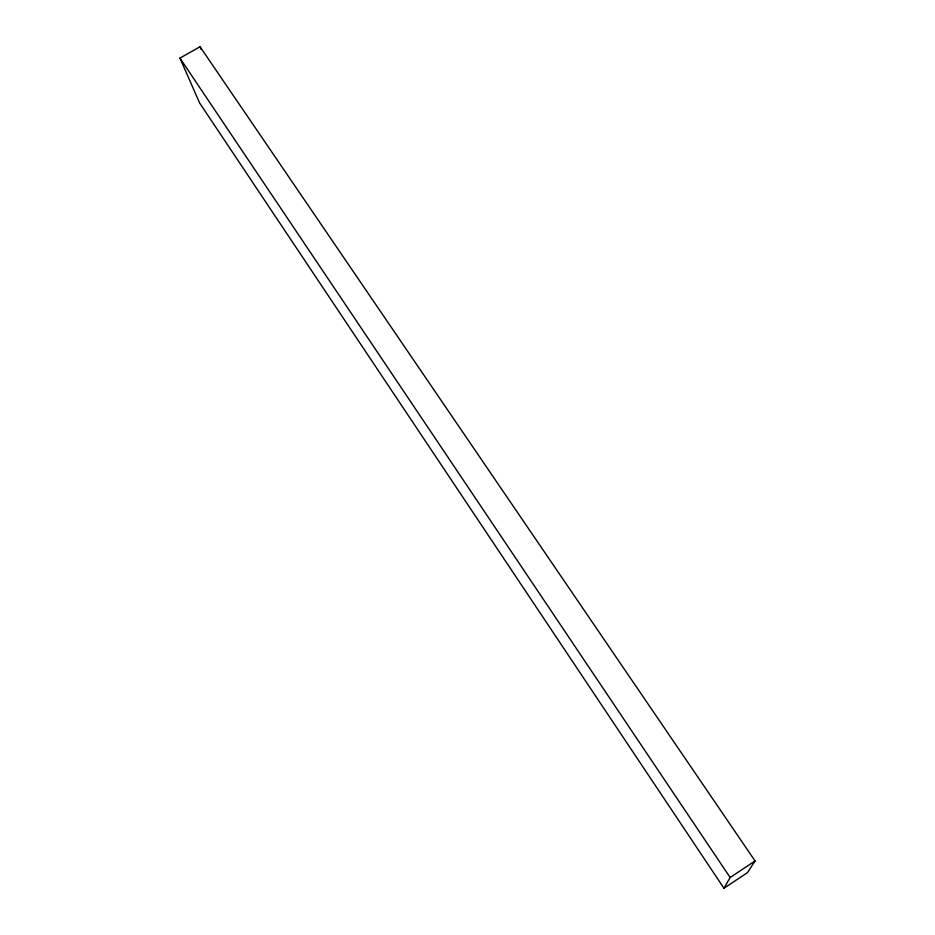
<?xml version="1.0" encoding="UTF-8"?>
<svg xmlns="http://www.w3.org/2000/svg" width="935" height="935" viewBox="0 0 935 935"><rect width="100%" height="100%" fill="white"/><g stroke="black" fill="none" stroke-linecap="round" stroke-linejoin="round"><path stroke-width="1.4" d="M723.959 888.25L730.141 877.497L755.059 860.96L200.055 46.75L179.941 58.099L199.564 102.897L723.959 888.25L747.474 872.635L755.059 860.96M179.941 58.099L730.141 877.497M200.055 46.75L201.154 49.415"/></g></svg>
